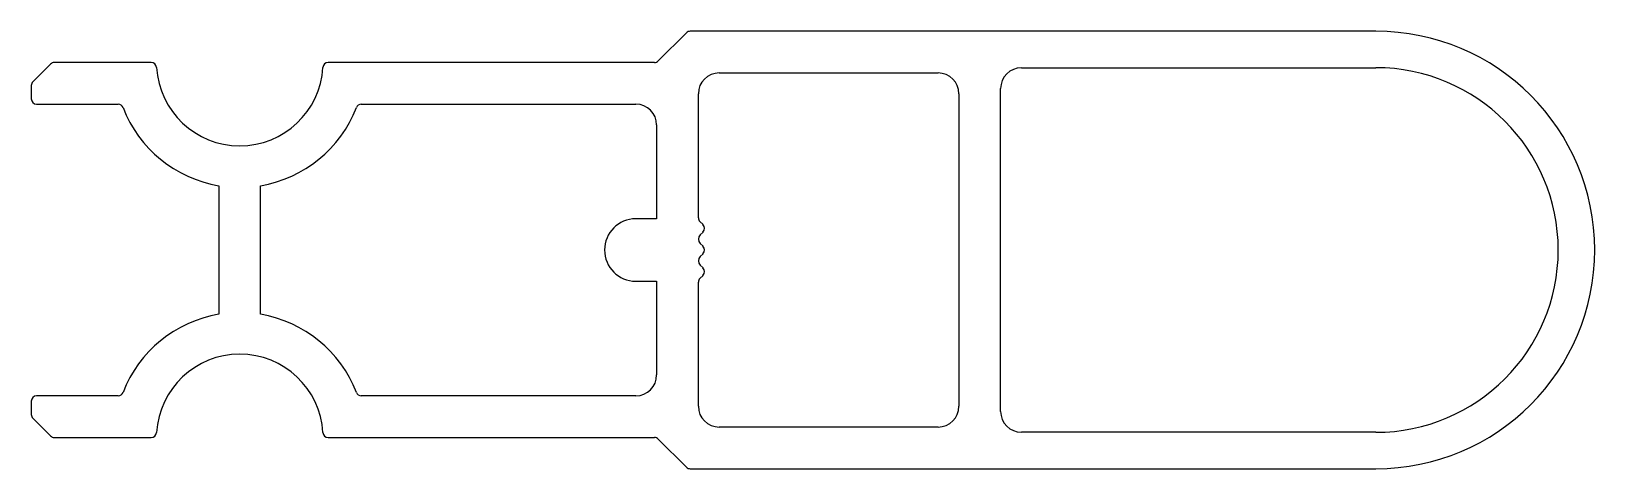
# Model space of a CAD drawing. Extents: x 2384.6 to 2459.6, y 1977.4 to 1998.4.
import ezdxf

# ---------------------------------------------------------------- set-up
doc = ezdxf.new("R2010")
doc.units = 0
doc.layers.get('0').update_dxf_attribs({"linetype": 'CONTINUOUS'})

msp = doc.modelspace()

# ---------------------------------------------------------------- linework, layer by layer
for p, q in [((2416.023, 1998.311), (2414.67, 1996.957)), ((2449.097, 1998.384), (2416.2, 1998.384)), ((2385.523, 1996.811), (2384.67, 1995.957)), ((2390.354, 1996.884), (2385.7, 1996.884)), ((2414.493, 1996.884), (2398.839, 1996.884)), ((2432.097, 1996.634), (2449.097, 1996.634)), ((2384.597, 1995.78), (2384.597, 1995.134)), ((2417.597, 1996.384), (2428.097, 1996.384)), ((2416.597, 1989.427), (2416.597, 1995.384)), ((2429.097, 1995.384), (2429.097, 1980.384)), ((2431.097, 1980.134), (2431.097, 1995.634)), ((2384.847, 1994.884), (2388.766, 1994.884)), ((2400.427, 1994.884), (2413.597, 1994.884)), ((2414.597, 1993.884), (2414.597, 1989.384)), ((2393.597, 1990.968), (2393.597, 1984.8)), ((2395.597, 1984.8), (2395.597, 1990.968)), ((2414.597, 1989.384), (2413.597, 1989.384)), ((2416.82, 1989.101), (2416.67, 1989.251)), ((2416.689, 1988.616), (2416.82, 1988.747)), ((2416.82, 1988.061), (2416.689, 1988.192)), ((2416.689, 1987.576), (2416.82, 1987.707)), ((2416.82, 1987.021), (2416.689, 1987.152)), ((2413.597, 1986.384), (2414.597, 1986.384)), ((2414.597, 1986.384), (2414.597, 1981.884)), ((2416.597, 1980.384), (2416.597, 1986.34)), ((2416.67, 1986.517), (2416.82, 1986.667)), ((2388.766, 1980.884), (2384.847, 1980.884)), ((2413.597, 1980.884), (2400.427, 1980.884)), ((2384.597, 1980.634), (2384.597, 1979.987)), ((2384.67, 1979.811), (2385.523, 1978.957)), ((2428.097, 1979.384), (2417.597, 1979.384)), ((2385.7, 1978.884), (2390.354, 1978.884)), ((2398.839, 1978.884), (2414.493, 1978.884)), ((2414.67, 1978.811), (2416.023, 1977.457)), ((2449.097, 1979.134), (2432.097, 1979.134)), ((2416.2, 1977.384), (2449.097, 1977.384))]:
    msp.add_line(p, q)
for centre, radius, start, end in [((2416.2, 1998.134), 0.25, 90, 135), ((2449.097, 1987.884), 10.5, 270, 90), ((2385.7, 1996.634), 0.25, 90, 135), ((2390.354, 1996.634), 0.25, 3.37229, 90), ((2394.597, 1996.884), 4, 183.37229, 356.62771), ((2398.839, 1996.634), 0.25, 90, 176.62771), ((2414.493, 1997.134), 0.25, 270, 315), ((2432.097, 1995.634), 1, 90, 180), ((2449.097, 1987.884), 8.75, 270, 90), ((2384.847, 1995.78), 0.25, 135, 180), ((2417.597, 1995.384), 1, 90, 180), ((2428.097, 1995.384), 1, 0, 90), ((2384.847, 1995.134), 0.25, 180, 270), ((2388.766, 1994.634), 0.25, 21.1002, 90), ((2394.597, 1996.884), 6, 201.1002, 260.40593), ((2394.597, 1996.884), 6, 279.59407, 338.8998), ((2400.427, 1994.634), 0.25, 90, 158.8998), ((2413.597, 1993.884), 1, 0, 90), ((2413.597, 1987.884), 1.5, 90, 270), ((2416.847, 1989.427), 0.25, 180, 225), ((2416.643, 1988.924), 0.25, 315, 45), ((2416.901, 1988.404), 0.3, 135, 225), ((2416.901, 1987.364), 0.3, 135, 225), ((2416.643, 1987.884), 0.25, 315, 45), ((2416.643, 1986.844), 0.25, 315, 45), ((2416.847, 1986.34), 0.25, 135, 180), ((2394.597, 1978.884), 6, 99.59407, 158.8998), ((2394.597, 1978.884), 6, 21.1002, 80.40593), ((2394.597, 1978.884), 4, 3.37229, 176.62771), ((2413.597, 1981.884), 1, 270, 360), ((2384.847, 1980.634), 0.25, 90, 180), ((2388.766, 1981.134), 0.25, 270, 338.8998), ((2400.427, 1981.134), 0.25, 201.1002, 270), ((2417.597, 1980.384), 1, 180, 270), ((2428.097, 1980.384), 1, 270, 360), ((2432.097, 1980.134), 1, 180, 270), ((2384.847, 1979.987), 0.25, 180, 225), ((2385.7, 1979.134), 0.25, 225, 270), ((2390.354, 1979.134), 0.25, 270, 356.62771), ((2398.839, 1979.134), 0.25, 183.37229, 270), ((2414.493, 1978.634), 0.25, 45, 90), ((2416.2, 1977.634), 0.25, 225, 270)]:
    msp.add_arc(centre, radius, start, end)

doc.saveas('drawing.dxf')
